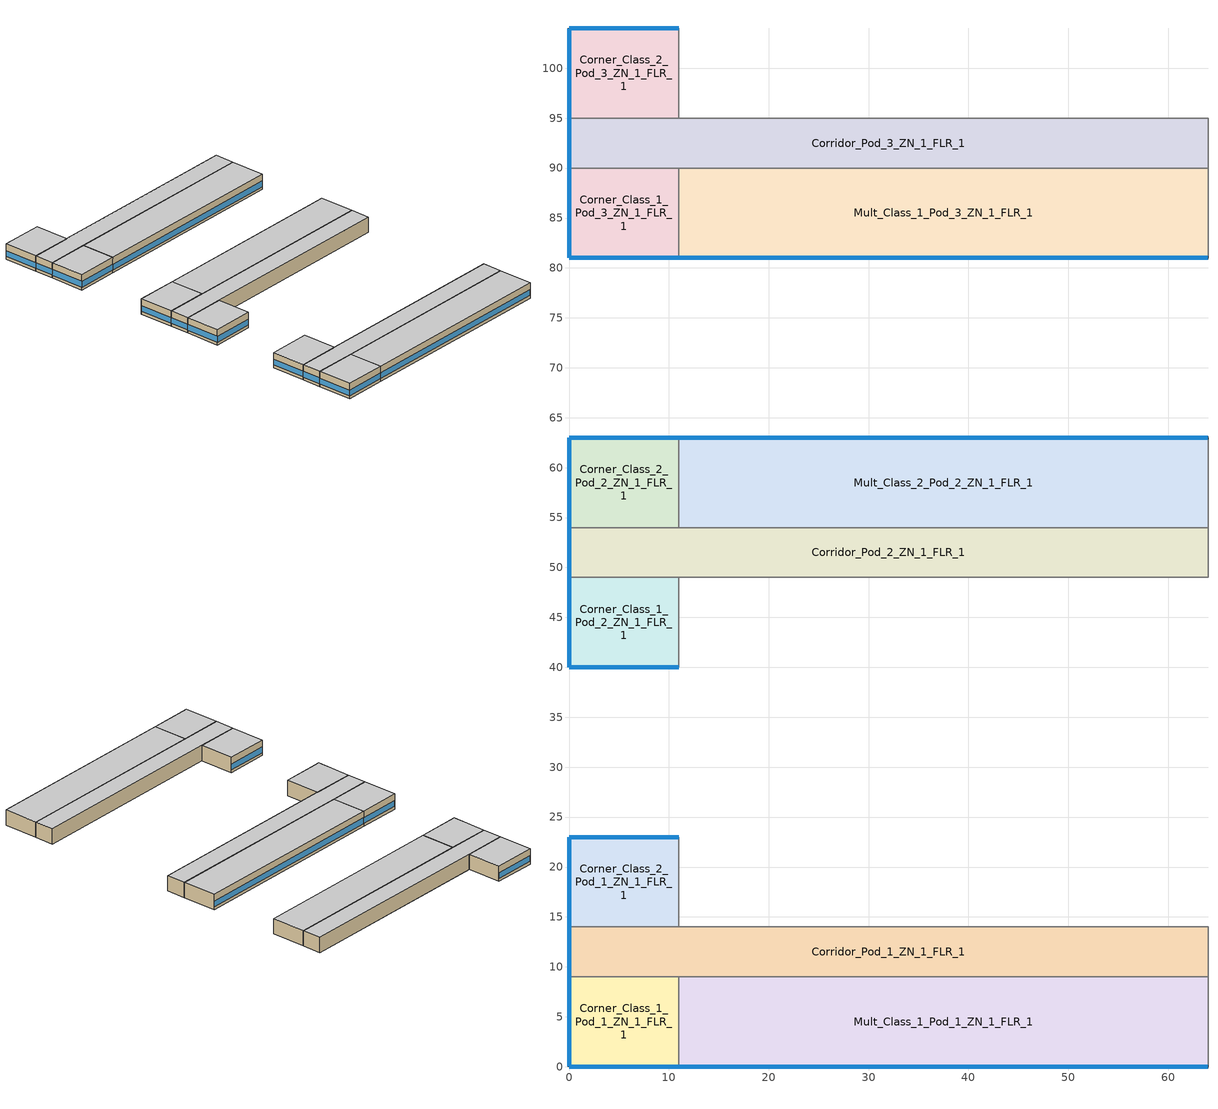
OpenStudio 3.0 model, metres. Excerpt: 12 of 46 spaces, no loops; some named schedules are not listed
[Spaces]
Mult_Class_2_Pod_2_ZN_1_FLR_1
 floor ground: 64,63 64,54 11,54 11,63 z0
 wall outside: 64,63 11,63 z0:4
 wall to Corner_Class_2_Pod_2_ZN_1_FLR_1: 11,63 11,54 z0:4
 wall to Corridor_Pod_2_ZN_1_FLR_1: 11,54 64,54 z0:4
 wall to Main_Corridor_ZN_1_FLR_1: 64,54 64,63 z0:4
 window (BTAP-Ext-FixedWindow:U=0.190 SHGC=0.600): 63.97,63 11.03,63 z0.76:2.23
 ceiling to Mult_Class_2_Pod_2_ZN_1_FLR_2: 64,54 64,63 11,63 11,54 z4
Corner_Class_2_Pod_3_ZN_1_FLR_1
 floor ground: 11,104 11,95 0,95 0,104 z0
 wall outside: 11,104 0,104 0,95 z0:4
 wall to Corridor_Pod_3_ZN_1_FLR_1: 0,95 11,95 z0:4
 wall to Mult_Class_2_Pod_3_ZN_1_FLR_1: 11,95 11,104 z0:4
 window (BTAP-Ext-FixedWindow:U=0.190 SHGC=0.600): 10.97,104 0.03,104 / 0,103.97 0,95.03 z0.76:2.24
 ceiling to Corner_Class_2_Pod_3_ZN_1_FLR_2: 11,95 11,104 0,104 0,95 z4
Mult_Class_1_Pod_1_ZN_1_FLR_1
 floor ground: 64,9 64,0 11,0 11,9 z0
 wall outside: 11,0 64,0 z0:4
 wall to Lobby_ZN_1_FLR_1: 64,0 64,9 z0:4
 wall to Corner_Class_1_Pod_1_ZN_1_FLR_1: 11,9 11,0 z0:4
 wall to Corridor_Pod_1_ZN_1_FLR_1: 64,9 11,9 z0:4
 window (BTAP-Ext-FixedWindow:U=0.190 SHGC=0.600): 11.03,0 63.97,0 z0.76:2.23
 ceiling to Mult_Class_1_Pod_1_ZN_1_FLR_2: 64,0 64,9 11,9 11,0 z4
Corner_Class_1_Pod_1_ZN_1_FLR_1
 floor ground: 11,9 11,0 0,0 0,9 z0
 wall outside: 0,9 0,0 11,0 z0:4
 wall to Corridor_Pod_1_ZN_1_FLR_1: 11,9 0,9 z0:4
 window (BTAP-Ext-FixedWindow:U=0.190 SHGC=0.600): 0.03,0 10.97,0 / 0,8.97 0,0.03 z0.76:2.24
 ceiling to Corner_Class_1_Pod_1_ZN_1_FLR_2: 11,0 11,9 0,9 0,0 z4
Corner_Class_1_Pod_2_ZN_1_FLR_1
 floor ground: 11,49 11,40 0,40 0,49 z0
 wall outside: 0,49 0,40 11,40 z0:4
 wall to Mult_Class_1_Pod_2_ZN_1_FLR_1: 11,40 11,49 z0:4
 wall to Corridor_Pod_2_ZN_1_FLR_1: 11,49 0,49 z0:4
 window (BTAP-Ext-FixedWindow:U=0.190 SHGC=0.600): 0.03,40 10.97,40 / 0,48.97 0,40.03 z0.76:2.24
 ceiling to Corner_Class_1_Pod_2_ZN_1_FLR_2: 11,40 11,49 0,49 0,40 z4
Corridor_Pod_2_ZN_1_FLR_1
 floor ground: 64,54 64,49 0,49 0,54 z0
 wall outside: 0,54 0,49 z0:4
 wall to Corner_Class_2_Pod_2_ZN_1_FLR_1: 11,54 0,54 z0:4
 wall to Main_Corridor_ZN_1_FLR_1: 64,49 64,54 z0:4
 wall to Mult_Class_1_Pod_2_ZN_1_FLR_1: 11,49 64,49 z0:4
 window (BTAP-Ext-FixedWindow:U=0.190 SHGC=0.600): 0,53.97 0,49.03 z0.76:2.25
 ceiling to Corridor_Pod_2_ZN_1_FLR_2: 64,49 64,54 0,54 0,49 z4
Corridor_Pod_1_ZN_1_FLR_1
 floor ground: 64,14 64,9 0,9 0,14 z0
 wall outside: 0,14 0,9 z0:4
 wall to Mult_Class_2_Pod_1_ZN_1_FLR_1: 64,14 11,14 z0:4
 wall to Corner_Class_2_Pod_1_ZN_1_FLR_1: 11,14 0,14 z0:4
 wall to Lobby_ZN_1_FLR_1: 64,9 64,14 z0:4
 window (BTAP-Ext-FixedWindow:U=0.190 SHGC=0.600): 0,13.97 0,9.03 z0.76:2.25
 ceiling to Corridor_Pod_1_ZN_1_FLR_2: 64,9 64,14 0,14 0,9 z4
Corridor_Pod_3_ZN_1_FLR_1
 floor ground: 64,95 64,90 0,90 0,95 z0
 wall outside: 0,95 0,90 z0:4
 wall to Mult_Class_1_Pod_3_ZN_1_FLR_1: 11,90 64,90 z0:4
 wall to Bathrooms_ZN_1_FLR_1: 64,90 64,95 z0:4
 wall to Corner_Class_1_Pod_3_ZN_1_FLR_1: 0,90 11,90 z0:4
 wall to Mult_Class_2_Pod_3_ZN_1_FLR_1: 64,95 11,95 z0:4
 window (BTAP-Ext-FixedWindow:U=0.190 SHGC=0.600): 0,94.97 0,90.03 z0.76:2.25
 ceiling to Corridor_Pod_3_ZN_1_FLR_2: 64,90 64,95 0,95 0,90 z4
Mult_Class_1_Pod_3_ZN_1_FLR_1
 floor ground: 64,90 64,81 11,81 11,90 z0
 wall outside: 11,81 64,81 z0:4
 wall to Corner_Class_1_Pod_3_ZN_1_FLR_1: 11,90 11,81 z0:4
 wall to Main_Corridor_ZN_1_FLR_1: 64,81 64,90 z0:4
 window (BTAP-Ext-FixedWindow:U=0.190 SHGC=0.600): 11.03,81 63.97,81 z0.76:2.23
 ceiling to Mult_Class_1_Pod_3_ZN_1_FLR_2: 64,81 64,90 11,90 11,81 z4
Corner_Class_2_Pod_2_ZN_1_FLR_1
 floor ground: 11,63 11,54 0,54 0,63 z0
 wall outside: 11,63 0,63 0,54 z0:4
 window (BTAP-Ext-FixedWindow:U=0.190 SHGC=0.600): 10.97,63 0.03,63 / 0,62.97 0,54.03 z0.76:2.24
 ceiling to Corner_Class_2_Pod_2_ZN_1_FLR_2: 11,54 11,63 0,63 0,54 z4
Corner_Class_2_Pod_1_ZN_1_FLR_1
 floor ground: 11,23 11,14 0,14 0,23 z0
 wall outside: 11,23 0,23 0,14 z0:4
 wall to Mult_Class_2_Pod_1_ZN_1_FLR_1: 11,14 11,23 z0:4
 window (BTAP-Ext-FixedWindow:U=0.190 SHGC=0.600): 10.97,23 0.03,23 / 0,22.97 0,14.03 z0.76:2.24
 ceiling to Corner_Class_2_Pod_1_ZN_1_FLR_2: 11,14 11,23 0,23 0,14 z4
Corner_Class_1_Pod_3_ZN_1_FLR_1
 floor ground: 11,90 11,81 0,81 0,90 z0
 wall outside: 0,90 0,81 11,81 z0:4
 window (BTAP-Ext-FixedWindow:U=0.190 SHGC=0.600): 0.03,81 10.97,81 / 0,89.97 0,81.03 z0.76:2.24
 ceiling to Corner_Class_1_Pod_3_ZN_1_FLR_2: 11,81 11,90 0,90 0,81 z4
[Site]
Ottawa=Macdonald-Cartier Intl AP_ON_CAN: Latitude {deg}=45.317; Longitude {deg}=-75.667; Time Zone {hr}=-5; Elevation {m}=114.9; Terrain=City
[Building]
SecondarySchool: North Axis {deg}=0; Default Construction Set=BTAP-Mass at hdd = 4500.0; Standards Number of Stories=2; Standards Number of Above Ground Stories=2; Standards Template=NECB2017; Standards Building Type=SecondarySchool
[ClimateZones]
Climate Zone Institution Name 1=ASHRAE; Climate Zone Document Name 1=ANSI/ASHRAE Standard 169; Climate Zone Document Year 1=2006; Climate Zone Institution Name 2=CEC; Climate Zone Document Name 2=California Climate Zone Descriptions; Climate Zone Document Year 2=1995
[Site:WaterMainsTemperature]
Calculation Method=Correlation; Annual Average Outdoor Air Temperature {C}=6.83333; Maximum Difference In Monthly Average Outdoor Air Temperatures {deltaC}=31.2
[Site:GroundTemperature:BuildingSurface]
19.527, 19.502, 19.536, 19.598, 20.002, 21.64, 22.225, 22.375, 21.449, 20.121, 19.802, 19.633
[SizingPeriod:DesignDay] Barometric Pressure {Pa}=99952; Sky Clearness=0; Rain Indicator=0; Snow Indicator=0; Day of Month=21; Daylight Saving Time Indicator=0; Humidity Indicating Type=Wetbulb; Dry-Bulb Temperature Range Modifier Type=DefaultMultipliers
Name | Maximum Dry-Bulb Temperature {C} | Daily Dry-Bulb Temperature Range {deltaC} | Humidity Indicating Conditions at Maximum Dry-Bulb | Wind Speed {m/s} | Wind Direction {deg} | Month | Day Type | Solar Model Indicator | ASHRAE Taub | ASHRAE Taud
Ottawa=Macdonald-Cartier Intl Ann Clg .4% Condns DB=>MWB | 30.6 | 10.1 | 21.8 | 4.6 | 220 | 7 | SummerDesignDay | ASHRAETau | 0.417 | 2.264
Ottawa=Macdonald-Cartier Intl Ann Htg 99.6% Condns DB | -24.2 | 0 | -24.2 | 3.5 | 290 | 1 | WinterDesignDay | ASHRAEClearSky
[Material:NoMass] Roughness=Smooth; Thermal Absorptance=0.9; Solar Absorptance=0.7
Name | Thermal Resistance {m2-K/W} | Visible Absorptance
Typical Carpet Pad; Typical Carpet Pad 1 | 0.21648 | 0.8
Typical Insulation 1 | 5.20402 | 0.7
Typical Insulation 2 | 3.77764 | 0.7
Typical Insulation 3 | 6.41024 | 0.7
Typical Carpet Pad 2 | 1.25503 | 0.8
Typical Carpet Pad 3; Typical Carpet Pad 4 | 3.45515 | 0.8
Typical Insulation 4 | 0.526298 | 0.7
Typical Insulation 5 | 0.526316 | 0.7
[Material]
Name | Roughness | Thickness {m} | Conductivity {W/m-K} | Density {kg/m3} | Specific Heat {J/kg-K} | Thermal Absorptance | Solar Absorptance | Visible Absorptance
G05 25mm wood | MediumSmooth | 0.0254 | 0.15 | 608 | 1630 | 0.9 | 0.5 | 0.5
100mm Normalweight concrete floor 1 | MediumSmooth | 0.1016 | 2.31 | 2322 | 832
G01 13mm gypsum board 1 | Smooth | 0.0127 | 0.16 | 800 | 1090 | 0.9 | 0.7 | 0.5
4 in. Normalweight Concrete Floor 1 | MediumRough | 0.1016 | 2.31 | 2322 | 832 | 0.9 | 0.7 | 0.7
1IN Stucco 1 | Smooth | 0.0253 | 0.6918 | 1858 | 837 | 0.9 | 0.7 | 0.92
8IN CONCRETE HW RefBldg 1 | Rough | 0.2032 | 1.311 | 2240 | 836.8 | 0.9 | 0.7 | 0.7
1/2IN Gypsum 1 | Smooth | 0.0127 | 0.16 | 784.9 | 830 | 0.9 | 0.4 | 0.4
Metal Roof Surface 1; F08 Metal surface 1 | Smooth | 0.0008 | 45.28 | 7824 | 500 | 0.9 | 0.7 | 0.7
6 in. Normalweight Concrete Floor 1; 6 in. Normalweight Concrete Floor 2; 6 in. Normalweight Concrete Floor 3 | MediumRough | 0.1524 | 2.31 | 2322 | 832 | 0.9 | 0.7 | 0.7
[Construction]
BTAP-Int-Partition; BTAP-Int-Door: G05 25mm wood
BTAP-Int-Floor: 100mm Normalweight concrete floor 1, Typical Carpet Pad
BTAP-Int-Wall: G01 13mm gypsum board 1, G01 13mm gypsum board 1
BTAP-Int-Ceiling: Typical Carpet Pad, 100mm Normalweight concrete floor 1
BTAP-Int-Window: SimpleGlazing
BTAP-Ext-Floor-Mass:U-0.183: Typical Insulation 1, 4 in. Normalweight Concrete Floor 1, Typical Carpet Pad 1
BTAP-Ext-Wall-Mass:U-0.247: 1IN Stucco 1, 8IN CONCRETE HW RefBldg 1, Typical Insulation 2, 1/2IN Gypsum 1
BTAP-Ext-Roof-Metal:U-0.156: Metal Roof Surface 1, Typical Insulation 3
BTAP-Grnd-Floor-Mass:U-0.757: 6 in. Normalweight Concrete Floor 1, Typical Carpet Pad 2
BTAP-Grnd-Wall-Mass:U-0.284: 6 in. Normalweight Concrete Floor 2, Typical Carpet Pad 3
BTAP-Grnd-Roof-Mass:U-0.284: 6 in. Normalweight Concrete Floor 3, Typical Carpet Pad 4
BTAP-Ext-FixedWindow:U=0.190 SHGC=0.600; BTAP-Ext-GlassDoors:U=0.190 SHGC=0.600; BTAP-Ext-Skylights:U=0.190 SHGC=0.600; BTAP-Ext-DaylightDomes:U=0.190 SHGC=0.600; BTAP-Ext-DaylightDiffuser:U=0.190 SHGC=0.600: SimpleGlazing:U=0.190 SHGC=0.600
BTAP-Ext-Door:U-1.9: F08 Metal surface 1, Typical Insulation 4
BTAP-Ext-OverHeadDoor:U-1.9: Typical Insulation 5
[DefaultConstructionSet]
BTAP-Mass at hdd = 4500.0: Default Exterior Surface Constructions=BTAP-Mass at hdd = 4500.0; Default Interior Surface Constructions=Default Surface Constructions 2; Default Ground Contact Surface Constructions=BTAP-Mass at hdd = 4500.0 1; Default Exterior SubSurface Constructions=BTAP-Mass at hdd = 4500.0; Default Interior SubSurface Constructions=Default Sub Surface Constructions 2; Interior Partition Construction=BTAP-Int-Partition
[DefaultSurfaceConstructions]
Name | Floor Construction | Wall Construction | Roof Ceiling Construction
Default Surface Constructions 2 | BTAP-Int-Floor | BTAP-Int-Wall | BTAP-Int-Ceiling
BTAP-Mass at hdd = 4500.0 | BTAP-Ext-Floor-Mass:U-0.183 | BTAP-Ext-Wall-Mass:U-0.247 | BTAP-Ext-Roof-Metal:U-0.156
BTAP-Mass at hdd = 4500.0 1 | BTAP-Grnd-Floor-Mass:U-0.757 | BTAP-Grnd-Wall-Mass:U-0.284 | BTAP-Grnd-Roof-Mass:U-0.284
[DefaultSubSurfaceConstructions]
Name | Fixed Window Construction | Operable Window Construction | Door Construction | Glass Door Construction | Overhead Door Construction | Skylight Construction | Tubular Daylight Dome Construction | Tubular Daylight Diffuser Construction
Default Sub Surface Constructions 2 | BTAP-Int-Window | BTAP-Int-Window | BTAP-Int-Door
BTAP-Mass at hdd = 4500.0 | BTAP-Ext-FixedWindow:U=0.190 SHGC=0.600 | BTAP-Ext-FixedWindow:U=0.190 SHGC=0.600 | BTAP-Ext-Door:U-1.9 | BTAP-Ext-GlassDoors:U=0.190 SHGC=0.600 | BTAP-Ext-OverHeadDoor:U-1.9 | BTAP-Ext-Skylights:U=0.190 SHGC=0.600 | BTAP-Ext-DaylightDomes:U=0.190 SHGC=0.600 | BTAP-Ext-DaylightDiffuser:U=0.190 SHGC=0.600
[WindowMaterial:SimpleGlazingSystem] Solar Heat Gain Coefficient=0.6; Visible Transmittance=0.21
Name | U-Factor {W/m2-K}
SimpleGlazing | 2.2
SimpleGlazing:U=0.190 SHGC=0.600 | 1.9
[Space] Building Story=Building Story 1; Part of Total Floor Area=Yes
Name | Space Type | Thermal Zone
Corner_Class_1_Pod_2_ZN_1_FLR_1; Corner_Class_1_Pod_1_ZN_1_FLR_1; Corner_Class_1_Pod_3_ZN_1_FLR_1 | Space Function Classroom/Lecture hall/Training room other | ALL_ST=Classroom/Lecture hall/Training room other_FL=Building Story 1_SCH=D
Mult_Class_2_Pod_2_ZN_1_FLR_1 | Space Function Classroom/Lecture hall/Training room other | ALL_ST=Classroom/Lecture hall/Training room other_FL=Building Story 1_SCH=D 1
Mult_Class_1_Pod_3_ZN_1_FLR_1; Mult_Class_1_Pod_1_ZN_1_FLR_1 | Space Function Classroom/Lecture hall/Training room other | ALL_ST=Classroom/Lecture hall/Training room other_FL=Building Story 1_SCH=D 3
Corridor_Pod_1_ZN_1_FLR_1; Corridor_Pod_3_ZN_1_FLR_1; Corridor_Pod_2_ZN_1_FLR_1 | Space Function Corridor/Transition area other-sch-D | WILD_ST=Corridor/Transition area other-sch-D_FL=Building Story 1_SCH=D 1
Corner_Class_2_Pod_3_ZN_1_FLR_1; Corner_Class_2_Pod_1_ZN_1_FLR_1; Corner_Class_2_Pod_2_ZN_1_FLR_1 | Space Function Classroom/Lecture hall/Training room other | ALL_ST=Classroom/Lecture hall/Training room other_FL=Building Story 1_SCH=D 2
[BuildingStory]
Building Story 1: Nominal Z Coordinate {m}=0
[SpaceType] Standards Building Type=Space Function
Name | Default Schedule Set | Design Specification Outdoor Air Object | Standards Space Type
Space Function Classroom/Lecture hall/Training room other | Space Function Classroom/Lecture hall/Training room other Schedule Set | Space Function Classroom/Lecture hall/Training room other Ventilation | Classroom/Lecture hall/Training room other
Space Function Corridor/Transition area other-sch-D | Space Function Corridor/Transition area other-sch-D Schedule Set | Space Function Corridor/Transition area other-sch-D Ventilation | Corridor/Transition area other-sch-D
[People:Definition] Number of People Calculation Method=People/Area; Fraction Radiant=0.3
Name | People per Space Floor Area {person/m2}
Space Function Classroom/Lecture hall/Training room other People Definition | 0.133382
Space Function Corridor/Transition area other-sch-D People Definition | 0.0100036
[People] Work Efficiency Schedule=Work Efficiency Schedule; Clothing Insulation Schedule=Clothing Schedule; Air Velocity Schedule=Air Velocity Schedule; Multiplier=1
Name | People Definition | Space or SpaceType
Space Function Classroom/Lecture hall/Training room other People | Space Function Classroom/Lecture hall/Training room other People Definition | Space Function Classroom/Lecture hall/Training room other
Space Function Corridor/Transition area other-sch-D People | Space Function Corridor/Transition area other-sch-D People Definition | Space Function Corridor/Transition area other-sch-D
[Lights:Definition] Design Level Calculation Method=Watts/Area; Fraction Radiant=0.5; Fraction Visible=0.2
Name | Watts per Space Floor Area {W/m2}
Space Function Classroom/Lecture hall/Training room other Lights Definition | 10.2999
Space Function Corridor/Transition area other-sch-D Lights Definition | 7.10258
[Lights] Fraction Replaceable=1
Name | Lights Definition | Space or SpaceType
Space Function Classroom/Lecture hall/Training room other Lights | Space Function Classroom/Lecture hall/Training room other Lights Definition | Space Function Classroom/Lecture hall/Training room other
Space Function Corridor/Transition area other-sch-D Lights | Space Function Corridor/Transition area other-sch-D Lights Definition | Space Function Corridor/Transition area other-sch-D
[ElectricEquipment:Definition]
Space Function Classroom/Lecture hall/Training room other Elec Equip Definition: Design Level Calculation Method=Watts/Area; Watts per Space Floor Area {W/m2}=5.00182; Fraction Radiant=0.5
[ElectricEquipment]
Space Function Classroom/Lecture hall/Training room other Elec Equip: Electric Equipment Definition=Space Function Classroom/Lecture hall/Training room other Elec Equip Definition; Space or SpaceType=Space Function Classroom/Lecture hall/Training room other
[DesignSpecification:OutdoorAir] Outdoor Air Method=Sum; Outdoor Air Flow per Floor Area {m3/s-m2}=0.0003048
Name | Outdoor Air Flow per Person {m3/s-person}
Space Function Classroom/Lecture hall/Training room other Ventilation | 0.018567
Space Function Corridor/Transition area other-sch-D Ventilation
[DefaultScheduleSet] Number of People Schedule=NECB-D-Occupancy; People Activity Level Schedule=NECB-Activity; Electric Equipment Schedule=NECB-D-Electric-Equipment; Infiltration Schedule=Always On
Name | Lighting Schedule
Space Function Classroom/Lecture hall/Training room other Schedule Set | NECB-D-Occupancy-NECB-D-Lighting-0.5-0.0-0.67-Light Ruleset
Space Function Corridor/Transition area other-sch-D Schedule Set | NECB-D-Lighting
[ThermostatSetpoint:DualSetpoint] Heating Setpoint Temperature Schedule=NECB-D-Thermostat Setpoint-Heating; Cooling Setpoint Temperature Schedule=NECB-D-Thermostat Setpoint-Cooling
Space Function Classroom/Lecture hall/Training room other Thermostat 49; Space Function Classroom/Lecture hall/Training room other Thermostat 50; Space Function Classroom/Lecture hall/Training room other Thermostat 52; Space Function Classroom/Lecture hall/Training room other Thermostat 55; Space Function Corridor/Transition area other-sch-D Thermostat 19
[SpaceInfiltration:DesignFlowRate] Schedule=Always On Discrete; Design Flow Rate Calculation Method=Flow/ExteriorArea; Flow per Exterior Surface Area {m3/s-m2}=0.00025; Constant Term Coefficient=0; Temperature Term Coefficient=0; Velocity Term Coefficient=0.224; Velocity Squared Term Coefficient=0
Name | Space or SpaceType
Corner_Class_1_Pod_1_ZN_1_FLR_1 Infiltration | Corner_Class_1_Pod_1_ZN_1_FLR_1
Corner_Class_1_Pod_2_ZN_1_FLR_1 Infiltration | Corner_Class_1_Pod_2_ZN_1_FLR_1
Corner_Class_1_Pod_3_ZN_1_FLR_1 Infiltration | Corner_Class_1_Pod_3_ZN_1_FLR_1
Corner_Class_2_Pod_1_ZN_1_FLR_1 Infiltration | Corner_Class_2_Pod_1_ZN_1_FLR_1
Corner_Class_2_Pod_2_ZN_1_FLR_1 Infiltration | Corner_Class_2_Pod_2_ZN_1_FLR_1
Corner_Class_2_Pod_3_ZN_1_FLR_1 Infiltration | Corner_Class_2_Pod_3_ZN_1_FLR_1
Corridor_Pod_1_ZN_1_FLR_1 Infiltration | Corridor_Pod_1_ZN_1_FLR_1
Corridor_Pod_2_ZN_1_FLR_1 Infiltration | Corridor_Pod_2_ZN_1_FLR_1
Corridor_Pod_3_ZN_1_FLR_1 Infiltration | Corridor_Pod_3_ZN_1_FLR_1
Mult_Class_1_Pod_1_ZN_1_FLR_1 Infiltration | Mult_Class_1_Pod_1_ZN_1_FLR_1
Mult_Class_1_Pod_3_ZN_1_FLR_1 Infiltration | Mult_Class_1_Pod_3_ZN_1_FLR_1
Mult_Class_2_Pod_2_ZN_1_FLR_1 Infiltration | Mult_Class_2_Pod_2_ZN_1_FLR_1
[ThermalZone] Use Ideal Air Loads=No
Name | Thermostat
ALL_ST=Classroom/Lecture hall/Training room other_FL=Building Story 1_SCH=D | Space Function Classroom/Lecture hall/Training room other Thermostat 49
ALL_ST=Classroom/Lecture hall/Training room other_FL=Building Story 1_SCH=D 1 | Space Function Classroom/Lecture hall/Training room other Thermostat 50
ALL_ST=Classroom/Lecture hall/Training room other_FL=Building Story 1_SCH=D 2 | Space Function Classroom/Lecture hall/Training room other Thermostat 52
ALL_ST=Classroom/Lecture hall/Training room other_FL=Building Story 1_SCH=D 3 | Space Function Classroom/Lecture hall/Training room other Thermostat 55
WILD_ST=Corridor/Transition area other-sch-D_FL=Building Story 1_SCH=D 1 | Space Function Corridor/Transition area other-sch-D Thermostat 19
[AvailabilityManager:NightCycle] Applicability Schedule=Always On Discrete; Control Type=CycleOnAny; Thermostat Tolerance {deltaC}=1; Cycling Run Time {s}=3600
Availability Manager Night Cycle 1; Availability Manager Night Cycle 2; Availability Manager Night Cycle 3; Availability Manager Night Cycle 4; Availability Manager Night Cycle 5; Availability Manager Night Cycle 6; Availability Manager Night Cycle 7; Availability Manager Night Cycle 8; Availability Manager Night Cycle 9; Availability Manager Night Cycle 10; Availability Manager Night Cycle 11; Availability Manager Night Cycle 12; Availability Manager Night Cycle 13; Availability Manager Night Cycle 14; Availability Manager Night Cycle 15; Availability Manager Night Cycle 16; Availability Manager Night Cycle 17; Availability Manager Night Cycle 18; Availability Manager Night Cycle 19; Availability Manager Night Cycle 20
[HeatExchanger:AirToAir:SensibleAndLatent] Availability Schedule=Always On Discrete; Nominal Supply Air Flow Rate {m3/s}=autosize; Sensible Effectiveness at 100% Heating Air Flow=0.5; Latent Effectiveness at 100% Heating Air Flow=0.5; Sensible Effectiveness at 75% Heating Air Flow=0.5; Latent Effectiveness at 75% Heating Air Flow=0.5; Sensible Effectiveness at 100% Cooling Air Flow=0.5; Latent Effectiveness at 100% Cooling Air Flow=0.5; Sensible Effectiveness at 75% Cooling Air Flow=0.5; Latent Effectiveness at 75% Cooling Air Flow=0.5; Supply Air Outlet Temperature Control=Yes; Heat Exchanger Type=Rotary; Frost Control Type=ExhaustOnly; Threshold Temperature {C}=-23.3; Initial Defrost Time Fraction=0.167; Rate of Defrost Time Fraction Increase {1/K}=1.44; Economizer Lockout=Yes
Name | Nominal Electric Power {W}
sys_3|mixed|shr>none|sc>dx|sh>c-g|ssf>cv|zh>b-hw|zc>none|srf>none| ERV; sys_3|mixed|shr>none|sc>dx|sh>c-g|ssf>cv|zh>b-hw|zc>none|srf>none| 15 ERV | 642.688
sys_3|mixed|shr>none|sc>dx|sh>c-g|ssf>cv|zh>b-hw|zc>none|srf>none| 1 ERV; sys_3|mixed|shr>none|sc>dx|sh>c-g|ssf>cv|zh>b-hw|zc>none|srf>none| 10 ERV; sys_3|mixed|shr>none|sc>dx|sh>c-g|ssf>cv|zh>b-hw|zc>none|srf>none| 12 ERV; sys_3|mixed|shr>none|sc>dx|sh>c-g|ssf>cv|zh>b-hw|zc>none|srf>none| 14 ERV | 2905.68
sys_3|mixed|shr>none|sc>dx|sh>c-g|ssf>cv|zh>b-hw|zc>none|srf>none| 11 ERV | 570.492
sys_3|mixed|shr>none|sc>dx|sh>c-g|ssf>cv|zh>b-hw|zc>none|srf>none| 13 ERV | 1414.65
sys_3|mixed|shr>none|sc>dx|sh>c-g|ssf>cv|zh>b-hw|zc>none|srf>none| 16 ERV | 755.069
sys_3|mixed|shr>none|sc>dx|sh>c-g|ssf>cv|zh>b-hw|zc>none|srf>none| 17 ERV; sys_3|mixed|shr>none|sc>dx|sh>c-g|ssf>cv|zh>b-hw|zc>none|srf>none| 2 ERV | 669.997
